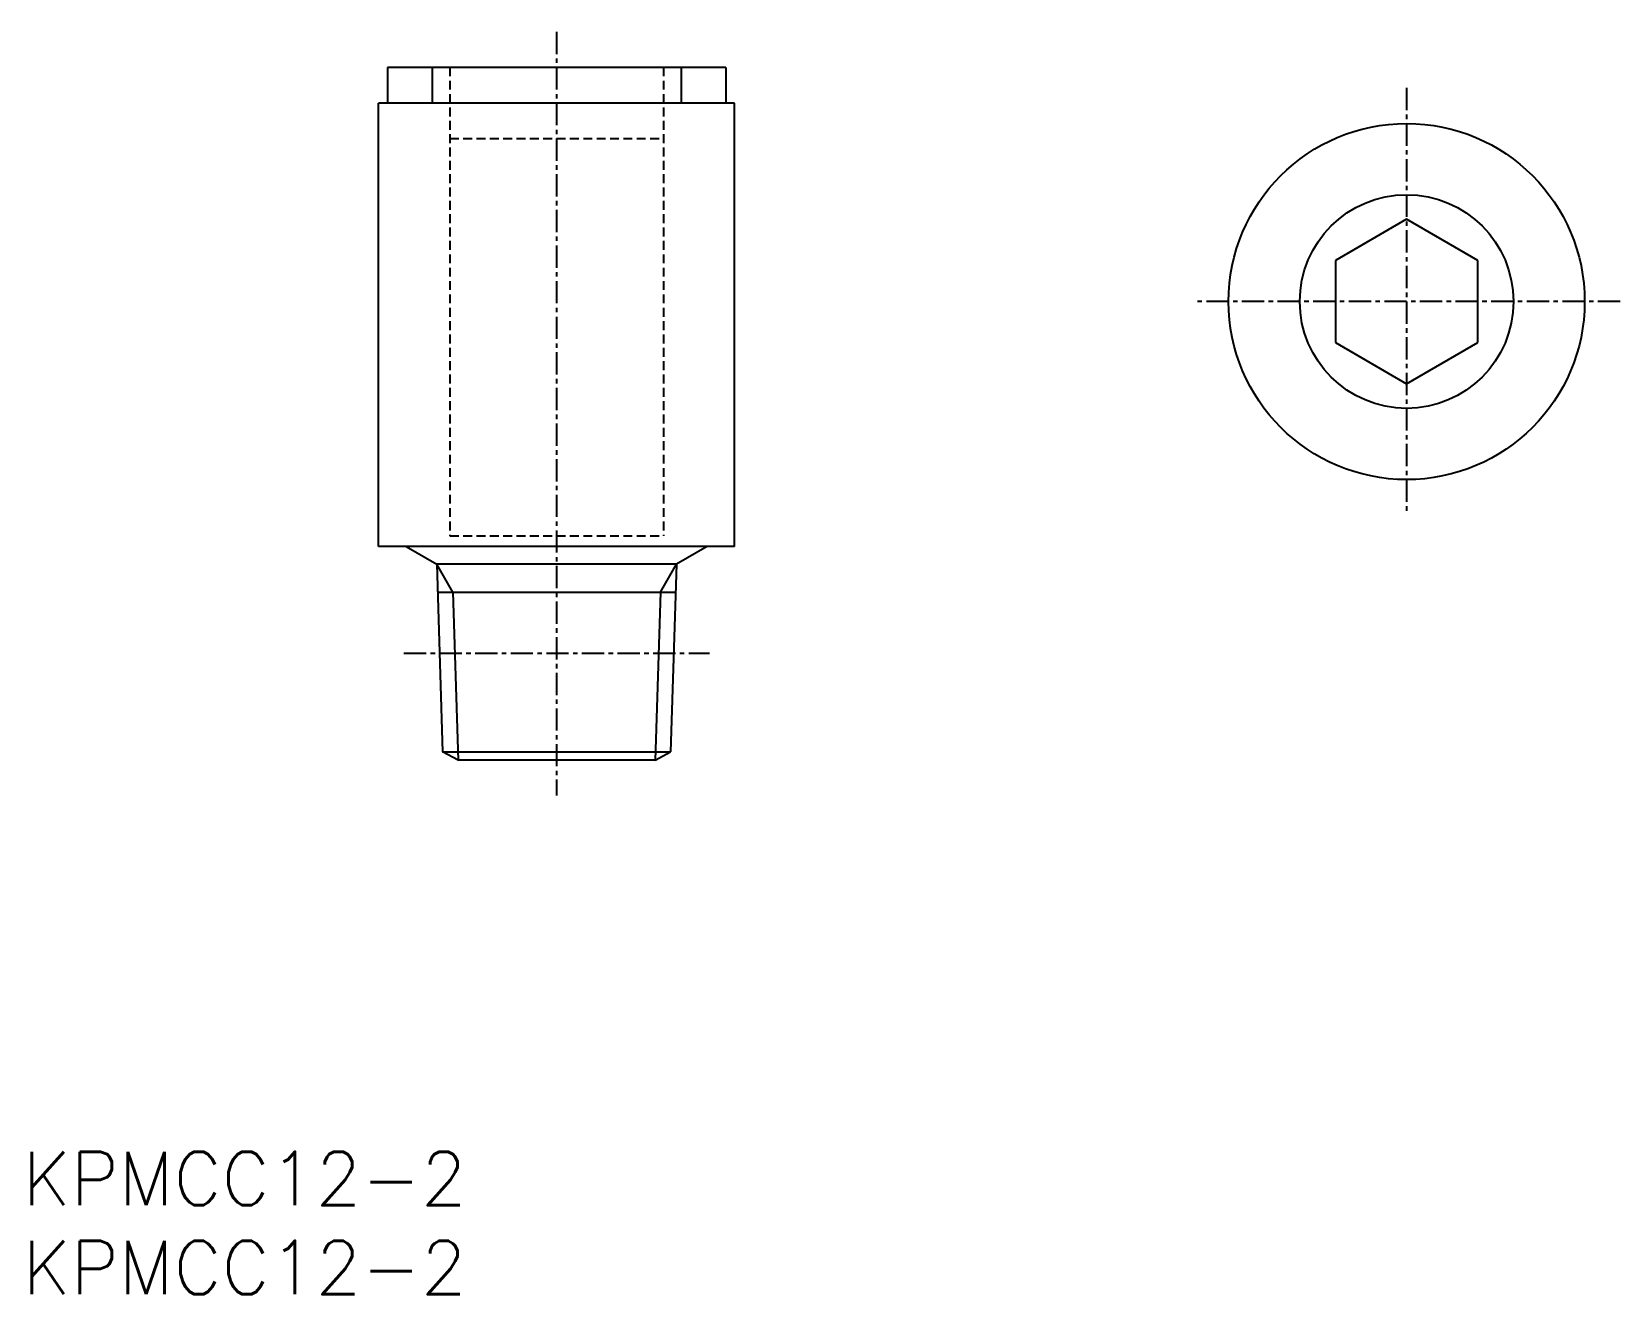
# Model space of a CAD drawing. Extents: x 0.5 to 89.7, y 0 to 70.9.
import ezdxf

# ---------------------------------------------------------------- set-up
doc = ezdxf.new("R2010")
doc.units = 0
doc.linetypes.add('CENTER', pattern=[2, 1.25, -0.25, 0.25, -0.25])
doc.linetypes.add('DASHED', pattern=[0.75, 0.5, -0.25])
doc.layers.get('0').update_dxf_attribs({"linetype": 'CONTINUOUS'})
doc.layers.add('CENTER', color=1, linetype='CENTER')
doc.styles.get("Standard").update_dxf_attribs({"font": 'txt.shx'})

# ---------------------------------------------------------------- blocks, each defined once
blk = doc.blocks.new('*U9')
at = {"color": 7, "linetype": 'CONTINUOUS'}
blk.add_text('KPMCC12-2', height=3, dxfattribs=at).set_placement((0, 0))
blk = doc.blocks.new('*U10')
at = {"color": 7, "linetype": 'CONTINUOUS'}
blk.add_text('KPMCC12-2', height=3, dxfattribs=at).set_placement((0, 5))

msp = doc.modelspace()

# ---------------------------------------------------------------- linework, layer by layer
at = {"color": 7, "linetype": 'CONTINUOUS'}
for p, q in [((39.5, 68.9), (20.5, 68.9)), ((20.5, 68.9), (20.5, 66.9)), ((23, 68.9), (23, 66.9)), ((37, 68.9), (37, 66.9)), ((39.5, 68.9), (39.5, 66.9)), ((40, 66.9), (20, 66.9)), ((20, 42), (20, 66.9)), ((40, 42), (40, 66.9)), ((77.748, 60.369), (73.748, 58.059)), ((81.748, 58.059), (77.748, 60.369)), ((73.748, 58.059), (73.748, 53.441)), ((81.748, 53.441), (81.748, 58.059)), ((73.748, 53.441), (77.748, 51.131)), ((77.748, 51.131), (81.748, 53.441)), ((40, 42), (20, 42)), ((21.55, 42), (23.266, 41)), ((38.45, 42), (36.734, 41)), ((23.266, 41), (23.595, 30.453)), ((36.734, 41), (23.266, 41)), ((24.171, 39.433), (23.266, 41)), ((35.829, 39.433), (36.734, 41)), ((36.734, 41), (36.405, 30.453)), ((23.315, 39.433), (36.685, 39.433)), ((24.171, 39.433), (24.465, 30)), ((35.829, 39.433), (35.535, 30)), ((24.465, 30), (23.595, 30.453)), ((23.595, 30.453), (36.405, 30.453)), ((35.535, 30), (36.405, 30.453)), ((35.535, 30), (24.465, 30))]:
    msp.add_line(p, q, dxfattribs=at)
at = {"color": 3, "linetype": 'DASHED'}
for p, q in [((24, 68.9), (24, 42.6)), ((36, 68.9), (36, 42.6)), ((24, 64.9), (36, 64.9)), ((24, 42.6), (36, 42.6))]:
    msp.add_line(p, q, dxfattribs=at)
at = {"color": 7, "linetype": 'CONTINUOUS'}
msp.add_circle((77.748, 55.75), 10, dxfattribs=at)
at = {"color": 3, "linetype": 'CONTINUOUS'}
msp.add_circle((77.748, 55.75), 6, dxfattribs=at)
at = {"layer": 'CENTER', "color": 1, "linetype": 'CENTER'}
for p, q in [((30, 70.9), (30, 28)), ((77.748, 67.75), (77.748, 43.75)), ((89.748, 55.75), (65.748, 55.75)), ((21.421, 36.01), (38.579, 36.01))]:
    msp.add_line(p, q, dxfattribs=at)

# ---------------------------------------------------------------- block references
at = {"color": 7, "linetype": 'CONTINUOUS'}
for name in ['*U10', '*U9']:
    msp.add_blockref(name, (0, 0), dxfattribs=at)

doc.saveas('drawing.dxf')
